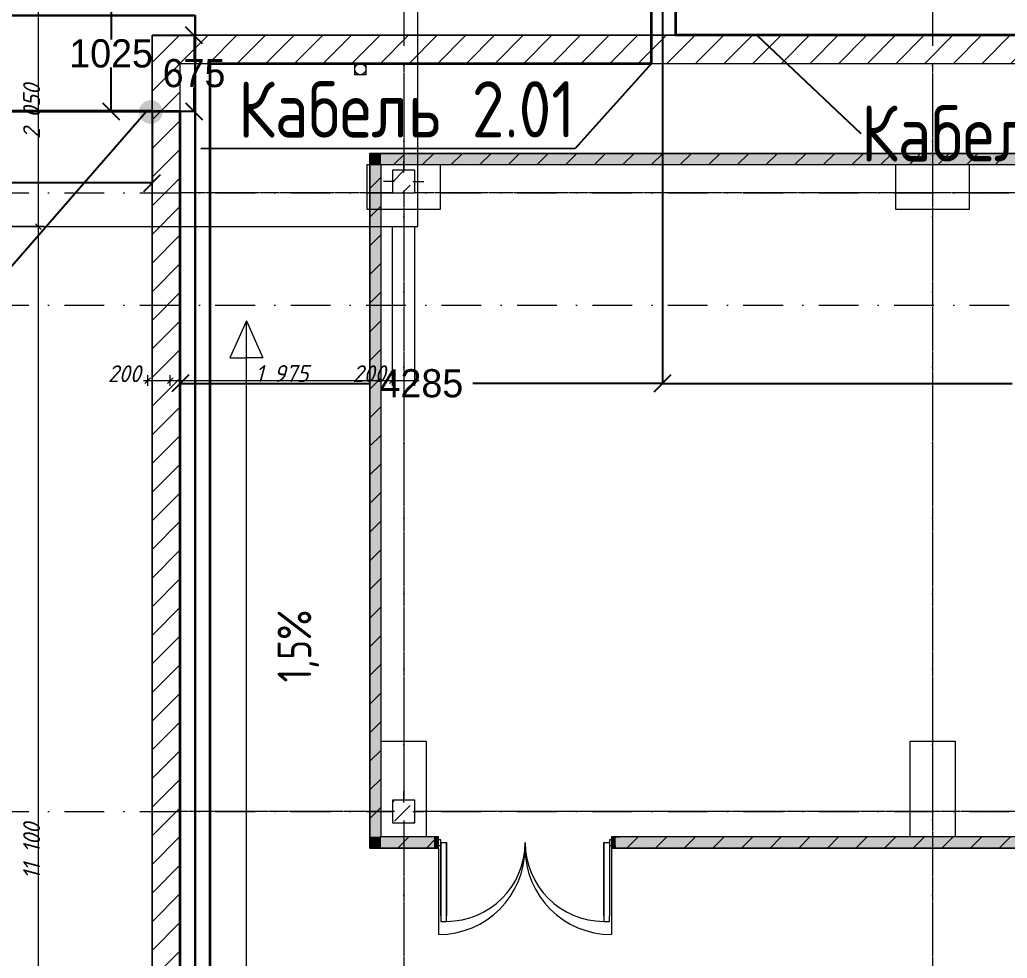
# Model space of a CAD drawing. Header units: millimetres. Extents: x 1499747 to 4230374, y -28481 to 441852.
# Drawn here: x 2437966 to 2446742, y 257569 to 265912 of the extents above; entities that cross this region are included whole.
import ezdxf
from ezdxf import colors
from ezdxf.entities.mleader import LeaderData, LeaderLine
from ezdxf.math import Vec2, Vec3
from ezdxf.xclip import XClip

# ---------------------------------------------------------------- set-up
doc = ezdxf.new("R2010")
doc.units = ezdxf.units.MM
doc.header["$MEASUREMENT"] = 0
doc.header["$XCLIPFRAME"] = 0
doc.set_wipeout_variables(frame=1)
for name, pattern in [('CENTER2', [28.575, 19.05, -3.175, 3.175, -3.175]), ('Dot & Dashed', [670.277762, 352.777767, -176.388884, 0, -141.111112]), ('Wipeout_Contour', [1000, 0, -1000]), ('Штрихпунктирная', [670.277762, 352.777767, -176.388884, 0, -141.111112])]:
    doc.linetypes.add(name, pattern=pattern)
for name, color, linetype in [('0_ANNOT_Dimensions', 7, 'Continuous'), ('13 этаж_25_Конструктив - Колонны', 7, 'Continuous'), ('Чертеж и Рисунок', 7, 'Continuous')]:
    doc.layers.add(name, color=color, linetype=linetype)
for name, color, linetype, lineweight in [('13 этаж_25_АР 06.03 custom_70_12 этаж_13_Интерьер - Мебель_Ном._пера__5_Ном._пера__5', 5, 'Continuous', 18), ('13 этаж_25_АР 06.03 custom_70_12 этаж_13_Интерьер - Мебель_Ном._пера__6_Ном._пера__6', 6, 'Continuous', 18), ('13 этаж_25_АР 06.03 custom_70_12 этаж_13_Интерьер - Мебель_Ном._пера__8_Ном._пера__8', 8, 'Continuous', 18), ('13 этаж_25_АР 06.03 custom_70_13-ось_Ном._пера__7_Ном._пера__7', 7, 'Continuous', 18), ('13 этаж_25_АР 06.03 custom_70__Оси_Ном._пера__8_Ном._пера__8', 8, 'Continuous', 18), ('13 этаж_25_АР 06.03 custom_70_Зина_Ном._пера__7_Ном._пера__7', 7, 'Continuous', 18), ('13 этаж_25_АР 06.03 custom_70_контур_Ном._пера__1_Ном._пера__1', 1, 'Continuous', 18), ('13 этаж_25_АР 06.03 custom_70_мет. конструкции_Ном._пера__5_Ном._пера__5', 5, 'Continuous', 18), ('13 этаж_25_АР 06.03 custom_70_парапет 2_Ном._пера__8_Ном._пера__8', 8, 'Continuous', 18), ('13 этаж_25_АР 06.03 custom_70_Подложк_Ном._пера__1_Ном._пера__1', 1, 'Continuous', 18), ('13 этаж_25_АР 06.03 custom_70_Подложк_Ном._пера__8_Ном._пера__8', 8, 'Continuous', 18), ('13 этаж_25_АР 06.03 custom_70_Стойки_Ном._пера__7_Ном._пера__7', 7, 'Continuous', 18), ('13 этаж_25_Двери Archicad_Ном._пера__19_Ном._пера__255', 255, 'Continuous', 18), ('13 этаж_25_Двери Archicad_Ном._пера__23_Ном._пера__30', 30, 'Continuous', 18), ('13 этаж_25_Двери Archicad_Ном._пера__3_Ном._пера__30', 30, 'Continuous', 18), ('13 этаж_25_Двери Archicad_Ном._пера__47_Ном._пера__7', 7, 'Continuous', 18), ('13 этаж_25_Конструктив - Колонны_Ном._пера__170_Ном._пера__52', 52, 'Continuous', 18), ('13 этаж_25_Конструктив - Колонны_Ном._пера__20_Ном._пера__1', 1, 'Continuous', 18), ('13 этаж_25_Конструктив - Колонны_Ном._пера__28_Ном._пера__12', 12, 'Continuous', 18), ('13 этаж_25_Конструктив - Колонны_Ном._пера__7', 7, 'Continuous', 18), ('13 этаж_25_Конструктив - Перекрытия_Ном._пера__1_Ном._пера__7', 7, 'Continuous', 18), ('13 этаж_25_Конструктив - Стены Ненесущие Газоблок_Ном._пера__169_Ном._пера__83', 83, 'Continuous', 18), ('13 этаж_25_Конструктив - Стены Ненесущие Газоблок_Ном._пера__47_Ном._пера__7', 7, 'Continuous', 18), ('13 этаж_25_Конструктив - Стены Ненесущие Газоблок_Ном._пера__74_Ном._пера__255', 255, 'Continuous', 18), ('13 этаж_25_Парапет_Ном._пера__20_Ном._пера__1', 1, 'Continuous', 18), ('13 этаж_25_Размер - ГКЛ перегородки_Ном._пера__1_Ном._пера__7', 7, 'Continuous', 18), ('13 этаж_25_Элемент Модели - Оси_Ном._пера__2_Ном._пера__8', 8, 'Continuous', 18), ('FTP Cable', 130, 'Continuous', 30), ('Кабель 2x4mm', 200, 'Continuous', 30), ('Кабель 2х6 mm', 150, 'Continuous', 30), ('ТП', 250, 'Continuous', 30)]:
    doc.layers.add(name, color=color, linetype=linetype, lineweight=lineweight)
doc.styles.add('ISOCPEUR_4', font='isocpeur.ttf', dxfattribs={"width": 0.85, "height": 250})
doc.styles.add('СГЕНЕРИР_СТИЛЬ_1', font='')
doc.styles.add('СГЕНЕРИР_СТИЛЬ_3', font='isocpeur.ttf', dxfattribs={"width": 0.8})
doc.styles.get('СГЕНЕРИР_СТИЛЬ_1').set_extended_font_data('GOST Common', italic=True)
doc.dimstyles.get("Standard").update_dxf_attribs({"dimtxt": 0.18, "dimasz": 0.18, "dimexe": 0.18, "dimexo": 0.0625, "dimgap": 0.09, "dimtad": 0, "dimtih": 1, "dimtoh": 1, "dimdec": 4, "dimzin": 0, "dimdsep": 46, "dimtxsty": 'Standard', "dimcen": 0.09, "dimadec": 0, "dimazin": 0, "dimtfac": 1, "dimtdec": 4, "dimtofl": 0, "dimtmove": 0, "dimatfit": 3, "dimfxl": 1, "dimtolj": 1, "dimtzin": 0, "dimarcsym": 0})
pattern_1 = [(45, (1162404.69, 34264.05), (-127.2792, 127.2792), [])]
pattern_2 = [(45, (1162404.7, 34264.05), (-183.8478, 183.8478), []), (45, (1162312.77, 34355.97), (-183.8478, 183.8478), [195, -65, 0, -65])]

# ---------------------------------------------------------------- blocks, each defined once
blk = doc.blocks.new('Чертеж_4_25', base_point=(1186000, 29700))
at = {"layer": '13 этаж_25_Двери Archicad_Ном._пера__19_Ном._пера__255', "linetype": 'Continuous', "true_color": 0xc7c8ca}
for points in [[(1172083, 40139.1), (1172115, 40139.1), (1172115, 40239.1), (1172083, 40239.1)], [(1173683, 40239.1), (1173651, 40239.1), (1173651, 40139.1), (1173683, 40139.1)]]:
    blk.add_hatch(color=9, dxfattribs=at).paths.add_polyline_path(points)
at = {"layer": '13 этаж_25_Конструктив - Стены Ненесущие Газоблок_Ном._пера__169_Ном._пера__83', "linetype": 'Continuous', "true_color": 0xc7c8ca}
h = blk.add_hatch(dxfattribs=at)
h.set_pattern_fill('БЛОКИ_БЕТОННЫЕ_ЭФФЕКТИВН_72', color=9, style=0, pattern_type=2)
h.set_pattern_definition(pattern_1)
h.paths.add_polyline_path([(1169569.7, 47364.1), (1169819.7, 47114.1), (1169819.7, 47364.1)])
h = blk.add_hatch(dxfattribs=at)
h.set_pattern_fill('БЛОКИ_БЕТОННЫЕ_ЭФФЕКТИВН_72', color=9, style=0, pattern_type=2)
h.set_pattern_definition(pattern_1)
h.paths.add_polyline_path([(1169569.7, 47114.1), (1169819.7, 47114.1), (1169569.7, 47364.1)])
h = blk.add_hatch(dxfattribs=at)
h.set_pattern_fill('БЛОКИ_БЕТОННЫЕ_ЭФФЕКТИВН_72', color=9, style=0, pattern_type=2)
h.set_pattern_definition(pattern_1)
h.paths.add_polyline_path([(1181154.7, 47364.1), (1169819.7, 47364.1), (1169819.7, 47114.1), (1181154.7, 47114.1)])
h = blk.add_hatch(dxfattribs=at)
h.set_pattern_fill('БЛОКИ_БЕТОННЫЕ_ЭФФЕКТИВН_72', color=9, style=0, pattern_type=2)
h.set_pattern_definition(pattern_1)
h.paths.add_polyline_path([(1169569.7, 47114.1), (1169569.7, 32314.1), (1169819.7, 32314.1), (1169819.7, 47114.1)])
h = blk.add_hatch(dxfattribs=at)
h.set_pattern_fill('БЛОКИ_БЕТОННЫЕ_ЭФФЕКТИВН_72', color=9, style=0, pattern_type=2)
h.set_pattern_definition(pattern_1)
h.paths.add_polyline_path([(1171504.7, 46214.1), (1171604.7, 46214.1), (1171504.7, 46314.1)])
h = blk.add_hatch(dxfattribs=at)
h.set_pattern_fill('БЛОКИ_БЕТОННЫЕ_ЭФФЕКТИВН_72', color=9, style=0, pattern_type=2)
h.set_pattern_definition(pattern_1)
h.paths.add_polyline_path([(1171504.7, 46314.1), (1171604.7, 46214.1), (1171604.7, 46314.1)])
h = blk.add_hatch(dxfattribs=at)
h.set_pattern_fill('БЛОКИ_БЕТОННЫЕ_ЭФФЕКТИВН_72', color=9, style=0, pattern_type=2)
h.set_pattern_definition(pattern_1)
h.paths.add_polyline_path([(1180809.7, 46314.1), (1171604.7, 46314.1), (1171604.7, 46214.1), (1180809.7, 46214.1)])
h = blk.add_hatch(dxfattribs=at)
h.set_pattern_fill('БЛОКИ_БЕТОННЫЕ_ЭФФЕКТИВН_72', color=9, style=0, pattern_type=2)
h.set_pattern_definition(pattern_1)
h.paths.add_polyline_path([(1171504.7, 46214.1), (1171504.7, 40239.1), (1171604.7, 40239.1), (1171604.7, 46214.1)])
at = {"layer": '13 этаж_25_Конструктив - Стены Ненесущие Газоблок_Ном._пера__169_Ном._пера__83', "linetype": 'Continuous'}
h = blk.add_hatch(dxfattribs=at)
h.set_pattern_fill('БЛОКИ_БЕТОННЫЕ_ЭФФЕКТИВН_72', color=256, style=0, pattern_type=2)
h.set_pattern_definition(pattern_1)
h.paths.add_polyline_path([(1171604.7, 40239.1), (1171504.7, 40239.1), (1171504.7, 40139.1)])
at = {"layer": '13 этаж_25_Конструктив - Стены Ненесущие Газоблок_Ном._пера__169_Ном._пера__83', "linetype": 'Continuous', "true_color": 0xc7c8ca}
h = blk.add_hatch(dxfattribs=at)
h.set_pattern_fill('БЛОКИ_БЕТОННЫЕ_ЭФФЕКТИВН_72', color=9, style=0, pattern_type=2)
h.set_pattern_definition(pattern_1)
h.paths.add_polyline_path([(1171604.7, 40239.1), (1171504.7, 40139.1), (1171604.7, 40139.1)])
h = blk.add_hatch(dxfattribs=at)
h.set_pattern_fill('БЛОКИ_БЕТОННЫЕ_ЭФФЕКТИВН_72', color=9, style=0, pattern_type=2)
h.set_pattern_definition(pattern_1)
h.paths.add_polyline_path([(1171604.7, 40139.1), (1172083, 40139.1), (1172083, 40239.1), (1171604.7, 40239.1)])
h = blk.add_hatch(dxfattribs=at)
h.set_pattern_fill('БЛОКИ_БЕТОННЫЕ_ЭФФЕКТИВН_72', color=9, style=0, pattern_type=2)
h.set_pattern_definition(pattern_1)
h.paths.add_polyline_path([(1173683, 40139.1), (1180809.7, 40139.1), (1180809.7, 40239.1), (1173683, 40239.1)])
at = {"layer": '13 этаж_25_Конструктив - Стены Ненесущие Газоблок_Ном._пера__74_Ном._пера__255', "linetype": 'Continuous', "true_color": 0xc7c8ca}
for points in [[(1171504.7, 46214.1), (1171604.7, 46214.1), (1171504.7, 46314.1)], [(1171504.7, 46314.1), (1171604.7, 46214.1), (1171604.7, 46314.1)], [(1180809.7, 46314.1), (1171604.7, 46314.1), (1171604.7, 46214.1), (1180809.7, 46214.1)], [(1171504.7, 46214.1), (1171504.7, 40239.1), (1171604.7, 40239.1), (1171604.7, 46214.1)], [(1171604.7, 40239.1), (1171504.7, 40239.1), (1171504.7, 40139.1)], [(1171604.7, 40239.1), (1171504.7, 40139.1), (1171604.7, 40139.1)], [(1171604.7, 40139.1), (1172083, 40139.1), (1172083, 40239.1), (1171604.7, 40239.1)], [(1173683, 40139.1), (1180809.7, 40139.1), (1180809.7, 40239.1), (1173683, 40239.1)]]:
    blk.add_hatch(color=9, dxfattribs=at).paths.add_polyline_path(points)
at = {"layer": '13 этаж_25_АР 06.03 custom_70_12 этаж_13_Интерьер - Мебель_Ном._пера__5_Ном._пера__5', "color": 9, "linetype": 'Continuous', "true_color": 0xc7c8ca, "flags": 128}
for points in [[(1171604.7, 41089.1), (1172004.7, 41089.1), (1172004.7, 40239.1), (1171604.7, 40239.1)], [(1176304.7, 41089.1), (1176704.7, 41089.1), (1176704.7, 40239.1), (1176304.7, 40239.1)]]:
    blk.add_lwpolyline(points, close=True, dxfattribs=at)
at = {"layer": '13 этаж_25_АР 06.03 custom_70_12 этаж_13_Интерьер - Мебель_Ном._пера__6_Ном._пера__6', "color": 9, "linetype": 'Continuous', "true_color": 0xc7c8ca, "flags": 128}
for points in [[(1171479.7, 46214.1), (1172129.7, 46214.1), (1172129.7, 45814.1), (1171479.7, 45814.1)], [(1176179.7, 46214.1), (1176829.7, 46214.1), (1176829.7, 45814.1), (1176179.7, 45814.1)]]:
    blk.add_lwpolyline(points, close=True, dxfattribs=at)
at = {"layer": '13 этаж_25_АР 06.03 custom_70_12 этаж_13_Интерьер - Мебель_Ном._пера__8_Ном._пера__8', "color": 9, "linetype": 'Continuous', "true_color": 0xc7c8ca, "flags": 128}
for points in [[(1171479.7, 46214.1), (1172129.7, 46214.1), (1172129.7, 45814.1), (1171479.7, 45814.1)], [(1176179.7, 46214.1), (1176829.7, 46214.1), (1176829.7, 45814.1), (1176179.7, 45814.1)], [(1171604.7, 41089.1), (1172004.7, 41089.1), (1172004.7, 40239.1), (1171604.7, 40239.1)], [(1176304.7, 41089.1), (1176704.7, 41089.1), (1176704.7, 40239.1), (1176304.7, 40239.1)]]:
    blk.add_lwpolyline(points, close=True, dxfattribs=at)
at = {"layer": '13 этаж_25_АР 06.03 custom_70__Оси_Ном._пера__8_Ном._пера__8', "color": 9, "linetype": 'CENTER2', "true_color": 0xc7c8ca}
for p, q in [((1171804.7, 47114.1), (1171804.7, 32314.1)), ((1176504.7, 47114.1), (1176504.7, 32314.1)), ((1181154.7, 45964.1), (1169819.7, 45964.1)), ((1200719.9, 40464.1), (1169819.7, 40464.1))]:
    blk.add_line(p, q, dxfattribs=at)
at = {"layer": '13 этаж_25_АР 06.03 custom_70_Зина_Ном._пера__7_Ном._пера__7', "color": 9, "linetype": 'Continuous', "true_color": 0xc7c8ca}
for p, q in [((1170406.9, 44826.4), (1170260.5, 44497.5)), ((1170406.9, 44826.4), (1170553.4, 44497.5)), ((1170260.5, 44497.5), (1170406.9, 44497.5)), ((1170553.4, 44497.5), (1170406.9, 44497.5))]:
    blk.add_line(p, q, dxfattribs=at)
at = {"layer": '13 этаж_25_АР 06.03 custom_70_контур_Ном._пера__1_Ном._пера__1', "color": 9, "linetype": 'Continuous', "true_color": 0xc7c8ca, "flags": 128}
for points in [[(1172084.7, 40139.1), (1171504.7, 40139.1), (1171504.7, 46314.1), (1180909.7, 46314.1), (1180909.7, 40139.1)], [(1172084.7, 40239.1), (1171604.7, 40239.1), (1171604.7, 46214.1), (1180809.7, 46214.1), (1180809.7, 40239.1)], [(1171504.7, 40139.1), (1172084.7, 40139.1), (1172084.7, 40239.1)], [(1172084.7, 40139.1), (1172084.7, 40162.6), (1172134.7, 40162.6), (1172134.7, 40212.6), (1172084.7, 40212.6), (1172084.7, 40162.6), (1172134.7, 40162.6), (1172134.7, 40187.6), (1172184.7, 40187.6), (1172184.7, 39537.6)], [(1173584.7, 39537.6), (1173584.7, 40187.6), (1173634.7, 40187.6), (1173634.7, 40162.6), (1173684.7, 40162.6), (1173684.7, 40212.6), (1173634.7, 40212.6), (1173634.7, 40162.6), (1173684.7, 40162.6), (1173684.7, 40139.1), (1173684.7, 40237.6)], [(1180509.7, 40239.1), (1173684.7, 40239.1)], [(1173684.7, 40139.1), (1173684.7, 40239.1)], [(1172134.7, 40187.6), (1172134.7, 39487.6), (1172184.7, 39487.6), (1172184.7, 40187.6)], [(1172134.7, 39539.6), (1172134.7, 40162.6)], [(1173584.7, 40187.6), (1173634.7, 40187.6), (1173634.7, 39537.6)], [(1173584.7, 39537.6), (1173584.7, 40187.6), (1173634.7, 40187.6)], [(1173584.7, 40187.6), (1173584.7, 39487.6), (1173634.7, 39487.6), (1173634.7, 39537.6)], [(1173634.7, 40187.6), (1173634.7, 39537.6)], [(1180509.7, 40139.1), (1173684.7, 40139.1)]]:
    blk.add_lwpolyline(points, dxfattribs=at)
at = {"layer": '13 этаж_25_АР 06.03 custom_70_контур_Ном._пера__1_Ном._пера__1', "color": 9, "linetype": 'Continuous', "true_color": 0xc7c8ca}
for centre, start, end in [((1172184.7, 40187.6), 270, 0), ((1173584.7, 40187.6), 180, 270)]:
    blk.add_arc(centre, 700, start, end, dxfattribs=at)
at = {"layer": '13 этаж_25_АР 06.03 custom_70_мет. конструкции_Ном._пера__5_Ном._пера__5', "color": 9, "linetype": 'Continuous', "true_color": 0xc7c8ca}
for p, q in [((1172129.7, 46214.1), (1176179.7, 46214.1)), ((1171604.7, 40239.1), (1171604.7, 45814.1))]:
    blk.add_line(p, q, dxfattribs=at)
at = {"layer": '13 этаж_25_АР 06.03 custom_70_парапет 2_Ном._пера__8_Ном._пера__8', "color": 9, "linetype": 'Continuous', "true_color": 0xc7c8ca, "flags": 128}
blk.add_lwpolyline([(1199704.5, 30164.1), (1181204.7, 30164.1), (1181204.7, 32314.1), (1169819.7, 32314.1), (1169819.7, 47114.1), (1181154.7, 47114.1), (1181154.7, 46214.1)], dxfattribs=at)
at = {"layer": '13 этаж_25_АР 06.03 custom_70_Подложк_Ном._пера__1_Ном._пера__1', "color": 9, "linetype": 'Continuous', "true_color": 0xc7c8ca}
blk.add_circle((1171419.7, 47064.1), 50, dxfattribs=at)
at = {"layer": '13 этаж_25_АР 06.03 custom_70_Подложк_Ном._пера__8_Ном._пера__8', "color": 9, "linetype": 'Continuous', "true_color": 0xc7c8ca, "flags": 128}
for points in [[(1171369.7, 47114.1), (1171469.7, 47114.1)], [(1171469.7, 47114.1), (1171469.7, 47014.1), (1171369.7, 47014.1), (1171369.7, 47114.1)]]:
    blk.add_lwpolyline(points, dxfattribs=at)
at = {"layer": '13 этаж_25_АР 06.03 custom_70_Стойки_Ном._пера__7_Ном._пера__7', "color": 9, "linetype": 'Continuous', "true_color": 0xc7c8ca, "flags": 128}
blk.add_lwpolyline([(1170406.9, 35140.7), (1170406.9, 44826.4)], dxfattribs=at)
at = {"layer": '13 этаж_25_Двери Archicad_Ном._пера__23_Ном._пера__30', "color": 9, "linetype": 'Continuous', "true_color": 0xc7c8ca}
for p, q in [((1172115, 40239.1), (1172083, 40239.1)), ((1172083, 40239.1), (1172083, 40139.1)), ((1172115, 40139.1), (1172115, 40239.1)), ((1173683, 40239.1), (1173651, 40239.1)), ((1173651, 40239.1), (1173651, 40139.1)), ((1173683, 40139.1), (1173683, 40239.1)), ((1172083, 40139.1), (1172115, 40139.1)), ((1173651, 40139.1), (1173683, 40139.1))]:
    blk.add_line(p, q, dxfattribs=at)
at = {"layer": '13 этаж_25_Двери Archicad_Ном._пера__3_Ном._пера__30', "color": 9, "linetype": 'Continuous', "true_color": 0xc7c8ca}
for p, q in [((1172115, 40139.1), (1172115, 39371.1)), ((1173651, 40139.1), (1173651, 39371.1))]:
    blk.add_line(p, q, dxfattribs=at)
for centre, start, end in [((1172115, 40139.1), 270, 0), ((1173651, 40139.1), 180, 270)]:
    blk.add_arc(centre, 768, start, end, dxfattribs=at)
at = {"layer": '13 этаж_25_Двери Archicad_Ном._пера__47_Ном._пера__7', "color": 9, "linetype": 'Continuous', "true_color": 0xc7c8ca}
for p, q in [((1172083, 40239.1), (1172040, 40239.1)), ((1172083, 40239.1), (1172040, 40239.1)), ((1172083, 40139.1), (1172083, 40239.1)), ((1172083, 40139.1), (1172083, 40239.1)), ((1173683, 40139.1), (1173683, 40239.1)), ((1173683, 40139.1), (1173683, 40239.1)), ((1173683, 40239.1), (1173726, 40239.1)), ((1173683, 40239.1), (1173726, 40239.1)), ((1172083, 40139.1), (1172040, 40139.1)), ((1172083, 40139.1), (1172040, 40139.1)), ((1173683, 40139.1), (1173726, 40139.1)), ((1173683, 40139.1), (1173726, 40139.1))]:
    blk.add_line(p, q, dxfattribs=at)
at = {"layer": '13 этаж_25_Конструктив - Перекрытия_Ном._пера__1_Ном._пера__7', "linetype": 'Continuous', "flags": 128}
blk.add_lwpolyline([(1169569.7, 32064.1), (1169569.7, 47364.1), (1181404.7, 47364.1), (1181404.7, 46214.1), (1199704.5, 46214.1), (1199704.5, 29914), (1190354.6, 29914), (1180954.5, 29914), (1180954.5, 32064.1)], close=True, dxfattribs=at)
at = {"layer": '13 этаж_25_Конструктив - Стены Ненесущие Газоблок_Ном._пера__47_Ном._пера__7', "color": 9, "linetype": 'Continuous', "true_color": 0xc7c8ca}
for p, q in [((1172083, 40239.1), (1172040, 40239.1)), ((1172083, 40139.1), (1172083, 40239.1)), ((1173683, 40239.1), (1173726, 40239.1)), ((1173683, 40139.1), (1173683, 40239.1)), ((1172083, 40139.1), (1172040, 40139.1)), ((1173683, 40139.1), (1173726, 40139.1))]:
    blk.add_line(p, q, dxfattribs=at)
at = {"layer": '13 этаж_25_Конструктив - Стены Ненесущие Газоблок_Ном._пера__47_Ном._пера__7', "color": 9, "linetype": 'Continuous', "true_color": 0xc7c8ca, "flags": 128}
for points in [[(1169569.7, 47364.1), (1169819.7, 47364.1)], [(1169569.7, 47364.1), (1169569.7, 32314.1)], [(1181404.7, 47364.1), (1169819.7, 47364.1)], [(1169819.7, 32314.1), (1169819.7, 47114.1)], [(1169819.7, 47114.1), (1181154.7, 47114.1)], [(1171504.7, 46314.1), (1171504.7, 46214.1)], [(1180809.7, 46314.1), (1171504.7, 46314.1)], [(1171504.7, 46214.1), (1171504.7, 40239.1)], [(1171604.7, 46214.1), (1180809.7, 46214.1)], [(1171604.7, 40239.1), (1171604.7, 46214.1)], [(1171504.7, 40139.1), (1171504.7, 40239.1)], [(1172083, 40239.1), (1171604.7, 40239.1)], [(1180809.7, 40239.1), (1173683, 40239.1)], [(1171504.7, 40139.1), (1172083, 40139.1)], [(1173683, 40139.1), (1180909.7, 40139.1)]]:
    blk.add_lwpolyline(points, dxfattribs=at)
at = {"layer": '13 этаж_25_Парапет_Ном._пера__20_Ном._пера__1', "color": 9, "linetype": 'Continuous', "true_color": 0xc7c8ca}
for p, q in [((1171929.7, 45664.1), (1171929.7, 47714.1)), ((1171929.7, 46214.1), (1171929.7, 47714.1)), ((1171929.7, 46214.1), (1180951.9, 46214.1)), ((1162654.7, 45664.1), (1171929.7, 45664.1))]:
    blk.add_line(p, q, dxfattribs=at)
at = {"layer": '13 этаж_25_Парапет_Ном._пера__20_Ном._пера__1', "color": 9, "linetype": 'Dot & Dashed', "true_color": 0xc7c8ca}
for p, q in [((1171929.7, 46214.1), (1180951.9, 46214.1)), ((1162654.7, 45664.1), (1171929.7, 45664.1))]:
    blk.add_line(p, q, dxfattribs=at)
at = {"layer": '13 этаж_25_Размер - ГКЛ перегородки_Ном._пера__1_Ном._пера__7', "color": 9, "linetype": 'Continuous', "true_color": 0xc7c8ca}
for p, q in [((1168558.9, 45664.1), (1168558.9, 47714.1)), ((1168605.8, 45664.1), (1162954.7, 45664.1)), ((1168605.8, 45664.1), (1162954.7, 45664.1)), ((1168533.9, 45689.1), (1168583.9, 45639.1)), ((1168533.9, 45689.1), (1168583.9, 45639.1)), ((1168558.9, 34564.1), (1168558.9, 45664.1)), ((1171704.7, 44247.8), (1171704.7, 45664.1)), ((1171704.7, 44247.8), (1171704.7, 45664.1)), ((1171904.7, 44247.8), (1171904.7, 45664.1)), ((1169529.8, 44247.8), (1169529.8, 44341.6)), ((1169729.8, 44247.8), (1169729.8, 44341.6)), ((1169729.8, 44247.8), (1169729.8, 44341.6)), ((1169492.3, 44294.7), (1169529.8, 44294.7)), ((1169554.8, 44319.7), (1169504.8, 44269.7)), ((1169529.8, 44294.7), (1169729.8, 44294.7)), ((1169754.8, 44319.7), (1169704.8, 44269.7)), ((1169754.8, 44319.7), (1169704.8, 44269.7)), ((1169729.8, 44294.7), (1171704.7, 44294.7)), ((1171729.7, 44319.7), (1171679.7, 44269.7)), ((1171729.7, 44319.7), (1171679.7, 44269.7)), ((1171704.7, 44294.7), (1171904.7, 44294.7)), ((1171879.7, 44269.7), (1171929.7, 44319.7)), ((1171904.7, 44294.7), (1171942.2, 44294.7))]:
    blk.add_line(p, q, dxfattribs=at)
at = {"layer": '13 этаж_25_Элемент Модели - Оси_Ном._пера__2_Ном._пера__8', "linetype": 'Штрихпунктирная'}
for p, q in [((1171804.7, 48964.1), (1171804.7, 14064.1)), ((1176504.7, 48964.1), (1176504.7, 14064.1)), ((1159404.7, 45964.1), (1216204.7, 45964.1)), ((1159404.7, 44964.1), (1216204.7, 44964.1)), ((1159404.7, 40464.1), (1216204.7, 40464.1))]:
    blk.add_line(p, q, dxfattribs=at)
at = {"layer": '13 этаж_25_АР 06.03 custom_70_13-ось_Ном._пера__7_Ном._пера__7', "color": 9, "linetype": 'Continuous', "true_color": 0xc7c8ca, "insert": (1171053.6, 41612), "char_height": 300, "attachment_point": 7, "rotation": 90, "style": 'СГЕНЕРИР_СТИЛЬ_3'}
blk.add_mtext('\\A1;{\\pql;\\fISOCPEUR|b0|i0|c204|p0;\\W0.800000;1,5%}', dxfattribs=at)
at = {"layer": '13 этаж_25_Размер - ГКЛ перегородки_Ном._пера__1_Ном._пера__7', "color": 9, "linetype": 'Continuous', "true_color": 0xc7c8ca, "char_height": 150, "attachment_point": 7, "rotation": 90, "style": 'СГЕНЕРИР_СТИЛЬ_1'}
for s, insert in [('\\A1;{\\pql;\\fGOST Common|b0|i1|c204|p0;\\W1.000000;2\xa0050}', (1168572.9, 46443.3)), ('\\A1;{\\pql;\\fGOST Common|b0|i1|c204|p0;\\W1.000000;11\xa0100}', (1168572.9, 39860.6))]:
    blk.add_mtext(s, dxfattribs=dict(at, insert=insert))
at = {"layer": '13 этаж_25_Размер - ГКЛ перегородки_Ном._пера__1_Ном._пера__7', "color": 9, "linetype": 'Continuous', "true_color": 0xc7c8ca, "char_height": 150, "attachment_point": 7, "style": 'СГЕНЕРИР_СТИЛЬ_1'}
for s, insert in [('\\A1;{\\pql;\\fGOST Common|b0|i1|c204|p0;\\W1.000000;200}', (1169175.3, 44280.7)), ('\\A1;{\\pql;\\fGOST Common|b0|i1|c204|p0;\\W1.000000;1\xa0975}', (1170487.2, 44282.6)), ('\\A1;{\\pql;\\fGOST Common|b0|i1|c204|p0;\\W1.000000;200}', (1171350.2, 44280.7))]:
    blk.add_mtext(s, dxfattribs=dict(at, insert=insert))
at = {"color": 9, "linetype": 'Wipeout_Contour', "ltscale": 4690838.967291426, "true_color": 0xc7c8ca}
blk.add_wipeout([(1171704.7, 45964.1), (1171904.7, 45964.1), (1171904.7, 46164.1), (1171704.7, 46164.1)], dxfattribs=at).dxf.layer = '13 этаж_25_Конструктив - Колонны'
at = {"color": 9, "linetype": 'Wipeout_Contour', "ltscale": 4690012.505226145, "true_color": 0xc7c8ca}
blk.add_wipeout([(1171704.7, 40364.1), (1171904.7, 40364.1), (1171904.7, 40564.1), (1171704.7, 40564.1)], dxfattribs=at).dxf.layer = '13 этаж_25_Конструктив - Колонны'
at = {"layer": '13 этаж_25_Конструктив - Колонны_Ном._пера__170_Ном._пера__52', "linetype": 'Continuous', "true_color": 0xc7c8ca}
h = blk.add_hatch(dxfattribs=at)
h.set_pattern_fill('ЖЕЛЕЗОБЕТОН_0019', color=9, style=0, pattern_type=2)
h.set_pattern_definition(pattern_2)
h.paths.add_polyline_path([(1171704.7, 45964.1), (1171904.7, 45964.1), (1171904.7, 46164.1), (1171704.7, 46164.1)])
h = blk.add_hatch(dxfattribs=at)
h.set_pattern_fill('ЖЕЛЕЗОБЕТОН_0019', color=9, style=0, pattern_type=2)
h.set_pattern_definition(pattern_2)
h.paths.add_polyline_path([(1171704.7, 40364.1), (1171904.7, 40364.1), (1171904.7, 40564.1), (1171704.7, 40564.1)])
at = {"layer": '13 этаж_25_Конструктив - Колонны_Ном._пера__20_Ном._пера__1', "color": 9, "linetype": 'Continuous', "true_color": 0xc7c8ca}
for p, q in [((1171804.7, 46144.1), (1171804.7, 46244.1)), ((1171724.7, 46064.1), (1171624.7, 46064.1)), ((1171804.7, 46064.1), (1171804.7, 46064.1)), ((1171884.7, 46064.1), (1171984.7, 46064.1)), ((1171804.7, 45984.1), (1171804.7, 45884.1)), ((1171804.7, 40544.1), (1171804.7, 40644.1)), ((1171724.7, 40464.1), (1171624.7, 40464.1)), ((1171804.7, 40464.1), (1171804.7, 40464.1)), ((1171884.7, 40464.1), (1171984.7, 40464.1)), ((1171804.7, 40384.1), (1171804.7, 40284.1))]:
    blk.add_line(p, q, dxfattribs=at)
at = {"layer": '13 этаж_25_Конструктив - Колонны_Ном._пера__28_Ном._пера__12', "color": 9, "linetype": 'Continuous', "true_color": 0xc7c8ca, "flags": 128}
for points in [[(1171704.7, 45964.1), (1171904.7, 45964.1), (1171904.7, 46164.1), (1171704.7, 46164.1)], [(1171704.7, 40364.1), (1171904.7, 40364.1), (1171904.7, 40564.1), (1171704.7, 40564.1)]]:
    blk.add_lwpolyline(points, close=True, dxfattribs=at)
at = {"layer": '13 этаж_25_Конструктив - Колонны_Ном._пера__7', "color": 9, "linetype": 'Wipeout_Contour', "true_color": 0xc7c8ca}
for p, q in [((1171904.7, 46164.1), (1171704.7, 46164.1)), ((1171704.7, 46164.1), (1171704.7, 45964.1)), ((1171904.7, 45964.1), (1171904.7, 46164.1)), ((1171704.7, 45964.1), (1171904.7, 45964.1)), ((1171904.7, 40564.1), (1171704.7, 40564.1)), ((1171704.7, 40564.1), (1171704.7, 40364.1)), ((1171904.7, 40364.1), (1171904.7, 40564.1)), ((1171704.7, 40364.1), (1171904.7, 40364.1))]:
    blk.add_line(p, q, dxfattribs=at)
blk = doc.blocks.new('_Oblique')
at = {"color": 0, "linetype": 'ByBlock', "lineweight": -2}
blk.add_line((-0.5, -0.5), (0.5, 0.5), dxfattribs=at)
blk = doc.blocks.new('*D272')
at = {"layer": '0_ANNOT_Dimensions', "color": 0, "lineweight": -2, "transparency": 16777216}
for p, q in [((2443677.5, 266123.3), (2443677.5, 262678.6)), ((2439392.5, 263000.9), (2439392.5, 262678.6)), ((2439392.5, 262678.7), (2441076.6, 262678.7)), ((2443677.5, 262678.7), (2441993.4, 262678.7))]:
    blk.add_line(p, q, dxfattribs=at)
at = {"layer": 'Defpoints', "color": 0, "lineweight": 30, "transparency": 16777216}
for p in [(2443677.5, 266123.4), (2439392.5, 263000.9), (2443677.5, 262678.7)]:
    blk.add_point(p, dxfattribs=at)
at = {"layer": '0_ANNOT_Dimensions', "color": 0, "lineweight": -2, "transparency": 16777216, "xscale": 150, "yscale": 150, "zscale": 150, "rotation": 180}
blk.add_blockref('_Oblique', (2439392.5, 262678.7), dxfattribs=at)
at = {"layer": '0_ANNOT_Dimensions', "color": 0, "lineweight": -2, "transparency": 16777216, "xscale": 150, "yscale": 150, "zscale": 150}
blk.add_blockref('_Oblique', (2443677.5, 262678.7), dxfattribs=at)
at = {"layer": '0_ANNOT_Dimensions', "color": 0, "lineweight": 25, "transparency": 16777216, "insert": (2441535, 262678.7), "char_height": 250, "attachment_point": 5}
blk.add_mtext('\\A1;4285', dxfattribs=at)
blk = doc.blocks.new('*D289')
at = {"layer": '0_ANNOT_Dimensions', "color": 0, "lineweight": -2, "transparency": 16777216}
for p, q in [((2443677.5, 266123.3), (2443677.5, 262678.7)), ((2450727.5, 264623.3), (2450727.5, 262678.7)), ((2443677.5, 262678.9), (2446785.7, 262678.9)), ((2450727.5, 262678.9), (2447619.2, 262678.9))]:
    blk.add_line(p, q, dxfattribs=at)
at = {"layer": 'Defpoints', "color": 0, "lineweight": 30, "transparency": 16777216}
for p in [(2443677.5, 266123.4), (2450727.5, 264623.4), (2443677.5, 262678.9)]:
    blk.add_point(p, dxfattribs=at)
at = {"layer": '0_ANNOT_Dimensions', "color": 0, "lineweight": -2, "transparency": 16777216, "xscale": 150, "yscale": 150, "zscale": 150, "rotation": 180}
blk.add_blockref('_Oblique', (2443677.5, 262678.9), dxfattribs=at)
at = {"layer": '0_ANNOT_Dimensions', "color": 0, "lineweight": -2, "transparency": 16777216, "xscale": 150, "yscale": 150, "zscale": 150}
blk.add_blockref('_Oblique', (2450727.5, 262678.9), dxfattribs=at)
at = {"layer": '0_ANNOT_Dimensions', "color": 0, "lineweight": 25, "transparency": 16777216, "insert": (2447202.5, 262678.9), "char_height": 250, "attachment_point": 5}
blk.add_mtext('\\A1;7050', dxfattribs=at)
blk = doc.blocks.new('*D273')
at = {"layer": '0_ANNOT_Dimensions', "color": 0, "lineweight": -2, "transparency": 16777216}
for p, q in [((2433142.5, 265098.3), (2433142.5, 264460.6)), ((2439142.5, 265098.3), (2439142.5, 264460.6)), ((2433142.5, 264460.8), (2435746.6, 264460.8)), ((2439142.5, 264460.8), (2436538.4, 264460.8))]:
    blk.add_line(p, q, dxfattribs=at)
at = {"layer": 'Defpoints', "color": 0, "lineweight": 30, "transparency": 16777216}
for p in [(2433142.5, 265098.4), (2439142.5, 265098.4), (2439142.5, 264460.8)]:
    blk.add_point(p, dxfattribs=at)
at = {"layer": '0_ANNOT_Dimensions', "color": 0, "lineweight": -2, "transparency": 16777216, "xscale": 150, "yscale": 150, "zscale": 150, "rotation": 180}
blk.add_blockref('_Oblique', (2433142.5, 264460.8), dxfattribs=at)
at = {"layer": '0_ANNOT_Dimensions', "color": 0, "lineweight": -2, "transparency": 16777216, "xscale": 150, "yscale": 150, "zscale": 150}
blk.add_blockref('_Oblique', (2439142.5, 264460.8), dxfattribs=at)
at = {"layer": '0_ANNOT_Dimensions', "color": 0, "lineweight": 25, "transparency": 16777216, "insert": (2436142.5, 264460.8), "char_height": 250, "attachment_point": 5}
blk.add_mtext('\\A1;6000', dxfattribs=at)
blk = doc.blocks.new('*D276')
at = {"layer": '0_ANNOT_Dimensions', "color": 0, "lineweight": -2, "transparency": 16777216}
for p, q in [((2439142.6, 265773.4), (2439514.5, 265773.4)), ((2439514.4, 265773.4), (2439514.4, 265561)), ((2439514.4, 265098.4), (2439514.4, 265310.8)), ((2439142.6, 265098.4), (2439514.5, 265098.4))]:
    blk.add_line(p, q, dxfattribs=at)
at = {"layer": 'Defpoints', "color": 0, "lineweight": 30, "transparency": 16777216}
for p in [(2439142.5, 265773.4), (2439514.4, 265773.4), (2439142.5, 265098.4)]:
    blk.add_point(p, dxfattribs=at)
at = {"layer": '0_ANNOT_Dimensions', "color": 0, "lineweight": -2, "transparency": 16777216, "xscale": 150, "yscale": 150, "zscale": 150}
for p, rotation in [((2439514.4, 265773.4), 90), ((2439514.4, 265098.4), 270)]:
    blk.add_blockref('_Oblique', p, dxfattribs=dict(at, rotation=rotation))
at = {"layer": '0_ANNOT_Dimensions', "color": 0, "lineweight": 25, "transparency": 16777216, "insert": (2439514.4, 265435.9), "char_height": 250, "attachment_point": 5}
blk.add_mtext('\\A1;675', dxfattribs=at)
blk = doc.blocks.new('*D277')
at = {"layer": '0_ANNOT_Dimensions', "color": 0, "lineweight": -2, "transparency": 16777216}
for p, q in [((2439142.4, 266123.4), (2438777.2, 266123.4)), ((2438777.4, 266123.4), (2438777.4, 265736)), ((2438777.4, 265098.4), (2438777.4, 265485.8)), ((2439142.4, 265098.4), (2438777.2, 265098.4))]:
    blk.add_line(p, q, dxfattribs=at)
at = {"layer": 'Defpoints', "color": 0, "lineweight": 30, "transparency": 16777216}
for p in [(2438777.4, 266123.4), (2439142.5, 266123.4), (2439142.5, 265098.4)]:
    blk.add_point(p, dxfattribs=at)
at = {"layer": '0_ANNOT_Dimensions', "color": 0, "lineweight": -2, "transparency": 16777216, "xscale": 150, "yscale": 150, "zscale": 150}
for p, rotation in [((2438777.4, 266123.4), 90), ((2438777.4, 265098.4), 270)]:
    blk.add_blockref('_Oblique', p, dxfattribs=dict(at, rotation=rotation))
at = {"layer": '0_ANNOT_Dimensions', "color": 0, "lineweight": 25, "transparency": 16777216, "insert": (2438777.4, 265610.9), "char_height": 250, "attachment_point": 5}
blk.add_mtext('\\A1;1025', dxfattribs=at)

msp = doc.modelspace()

# ---------------------------------------------------------------- block references
at = {"layer": 'Чертеж и Рисунок', "linetype": 'Continuous'}
ref = msp.add_blockref('Чертеж_4_25', (2455572.80168, 248109.33943), dxfattribs=at)
XClip(ref).set_block_clipping_path([(1144000, 0), (1228000, 59400.0000000006)])

# ---------------------------------------------------------------- next in the draw order: hatches: boundary and pattern name
at = {"layer": 'Кабель 2x4mm', "lineweight": 30, "true_color": 0xcd2027}
h = msp.add_hatch(color=242, dxfattribs=at)
h.dxf.hatch_style = 1
h.paths.add_polyline_path([(2439235.23669, 265091.46021, 1), (2439024.13182, 265091.46021, 1)])

# ---------------------------------------------------------------- next in the draw order: linework, layer by layer
at = {"layer": 'FTP Cable', "lineweight": 30}
msp.add_lwpolyline([(2465427.34839, 262082.00862), (2466476.26952, 262082.00862), (2466476.26952, 257999.55994), (2468961.35437, 257999.55994), (2468961.35437, 256230.17946), (2458478.31806, 256230.17946), (2458478.31806, 249430.3312), (2451476.33666, 249430.3312), (2451476.33666, 251424.6246), (2439523.61612, 251424.6246), (2439523.61612, 265948.78968), (2430393.93538, 265948.78968), (2430177.4918, 266122.09506)], dxfattribs=at)
at = {"layer": 'FTP Cable', "lineweight": 35}
for points in [[(2465427.34839, 262051.66414), (2466417.33113, 262051.66414), (2466417.33113, 257941.35352), (2468890.20482, 257941.35352), (2468890.20482, 256297.40538), (2458403.32454, 256297.40538), (2458403.32454, 249553.50618), (2451627.4163, 249553.50618), (2451627.4163, 251568.37464), (2439656.8894, 251568.37464), (2439656.8894, 265523.45889), (2443579.42094, 265523.45889), (2443579.42094, 266122.09506)], [(2465427.34839, 262700.50036), (2465472.57327, 262700.50036), (2465472.57327, 264526.12553), (2451033.63966, 264526.12553), (2451033.63966, 265773.42179), (2443794.96763, 265773.42179), (2443794.96763, 266122.05852)], [(2465427.34839, 262115.63214), (2466535.59931, 262115.63214), (2466535.59931, 258096.14745), (2469040.16068, 258096.14745), (2469040.16068, 256152.45966), (2458575.52965, 256152.45966), (2458575.52965, 249322.42992), (2451326.35708, 249322.42992), (2451326.35708, 251273.91037), (2439392.4918, 251273.91037), (2439392.4918, 265097.18144), (2439092.4163, 265097.00868)]]:
    msp.add_lwpolyline(points, dxfattribs=at)
at = {"layer": 'Кабель 2х6 mm', "color": 116, "lineweight": 40, "true_color": 0x136734}
msp.add_lwpolyline([(2433142.4918, 265098.3902), (2439142.4918, 265098.3902)], dxfattribs=at)

# ---------------------------------------------------------------- next in the draw order: dimensions: what is measured, and where the dimension line sits
at = {"layer": '0_ANNOT_Dimensions', "lineweight": 25}
for base, p2, picture, middle in [((2438777.36893, 266123.3902), (2439142.4918, 266123.3902), '*D277', (2438777.36893, 265610.8902)), ((2439514.35208, 265773.3902), (2439142.4918, 265773.3902), '*D276', (2439514.35208, 265435.8902))]:
    dim = msp.add_linear_dim(base=base, p1=(2439142.4918, 265098.3902), p2=p2, angle=90, dimstyle='Standard', override={"dimtxt": 250, "dimasz": 150, "dimdec": 0, "dimblk1": 'Oblique', "dimblk2": 'Oblique', "dimsah": 1}, dxfattribs=at)
    dim.commit()
    dim.dimension.update_dxf_attribs({"geometry": picture, "text_midpoint": middle})
for base, p1, p2, picture, middle in [((2443677.4918, 262678.74782), (2439392.4918, 263000.94004), (2443677.4918, 266123.3902), '*D272', (2441534.9918, 262678.74782)), ((2443677.4918, 262678.92782), (2450727.4918, 264623.3902), (2443677.4918, 266123.3902), '*D289', (2447202.4918, 262678.92782)), ((2439142.4918, 264460.82784), (2433142.4918, 265098.3902), (2439142.4918, 265098.3902), '*D273', (2436142.4918, 264460.82784))]:
    dim = msp.add_linear_dim(base=base, p1=p1, p2=p2, dimstyle='Standard', override={"dimtxt": 250, "dimasz": 150, "dimdec": 0, "dimblk1": 'Oblique', "dimblk2": 'Oblique', "dimsah": 1}, dxfattribs=at)
    dim.commit()
    dim.dimension.update_dxf_attribs({"geometry": picture, "text_midpoint": middle})

# ---------------------------------------------------------------- next in the draw order: leaders
at = {"layer": 'ТП', "lineweight": 30}
ml = msp.add_multileader_mtext('Standard', dxfattribs=at)
ml.set_content('Кабель 1.02', color=256, style='ISOCPEUR_4')
ml.set_leader_properties()
ml.build(insert=Vec2(0, 0))
ml.multileader.update_dxf_attribs({"text_right_attachment_type": 6, "dogleg_length": 0.36, "arrow_head_size": 0.18})
ctx = ml.context
ctx.base_point, ctx.char_height, ctx.arrow_head_size, ctx.landing_gap_size, ctx.plane_origin, ctx.plane_x_axis, ctx.plane_y_axis = Vec3(2445441.70266, 264901.06044), 500, 0.18, 0.09, Vec3(2454990.70319, 262951.77669), Vec3(0.9999997664, 0.0006834744), Vec3(-0.0006834744, 0.9999997664)
ctx.right_attachment = 6
notes = []
notes.append((ctx, [(0, (1, 1, 0), (2445441.70266, 264901.06044), (0.9999997664, 0.0006834744), 0.00000000013, [(0, [(2444516.86946, 265773.42179)], 0, [])])]))
ctx.mtext.insert, ctx.mtext.text_direction, ctx.mtext.rotation, ctx.mtext.width, ctx.mtext.flow_direction = Vec3(2445441.62179, 265151.06044), Vec3(0.9999997664, 0.0006834744), 0.0006834744, 3333.2408404, 5
ml = msp.add_multileader_mtext('Standard', dxfattribs=at)
ml.set_content('Кабель 2.01', color=256, style='ISOCPEUR_4')
ml.set_leader_properties()
ml.build(insert=Vec2(0, 0))
ml.multileader.update_dxf_attribs({"text_right_attachment_type": 6, "dogleg_length": 0.36, "arrow_head_size": 0.18})
ctx = ml.context
ctx.base_point, ctx.char_height, ctx.arrow_head_size, ctx.landing_gap_size, ctx.plane_origin, ctx.plane_x_axis, ctx.plane_y_axis = Vec3(2439927.49523, 265113.7569), 500, 0.18, 0.09, Vec3(2453940.98607, 264595.70401), Vec3(0.9999997664, 0.0006834744), Vec3(-0.0006834744, 0.9999997664)
ctx.right_attachment, ctx.text_align_type = 6, 2
notes.append((ctx, [(1, (1, 1, 0), (2442902.91375, 264765.79044), (-0.9999997664, -0.0006834744), 0.00000000013, [(0, [(2443579.42094, 265523.45889)], 0, [])])]))
ctx.mtext.insert, ctx.mtext.text_direction, ctx.mtext.rotation, ctx.mtext.width, ctx.mtext.alignment, ctx.mtext.flow_direction = Vec3(2442902.41366, 265365.79024), Vec3(0.9999997664, 0.0006834744), 0.0006834744, 3333.2408404, 3, 5
ml = msp.add_multileader_mtext('Standard', dxfattribs=at)
ml.set_content('Кабель 2.09', color=256, style='ISOCPEUR_4')
ml.set_leader_properties()
ml.build(insert=Vec2(0, 0))
ml.multileader.update_dxf_attribs({"text_right_attachment_type": 6, "dogleg_length": 0.36, "arrow_head_size": 0.18})
ctx = ml.context
ctx.base_point, ctx.char_height, ctx.arrow_head_size, ctx.landing_gap_size, ctx.plane_origin, ctx.plane_x_axis, ctx.plane_y_axis = Vec3(2434616.88887, 263821.29876), 500, 0.18, 0.09, Vec3(2444658.63877, 261225.76837), Vec3(0.9999997664, 0.0006834744), Vec3(-0.0006834744, 0.9999997664)
ctx.right_attachment, ctx.text_align_type = 6, 2
notes.append((ctx, [(1, (1, 1, 0), (2437677.30737, 263473.3904), (-0.9999997664, -0.0006834744), 0.00000000013, [(0, [(2439092.4163, 265097.00868)], 0, [])])]))
ctx.mtext.insert, ctx.mtext.text_direction, ctx.mtext.rotation, ctx.mtext.width, ctx.mtext.alignment, ctx.mtext.flow_direction = Vec3(2437676.80728, 264073.3902), Vec3(0.9999997664, 0.0006834744), 0.0006834744, 3333.2408404, 3, 5
for ctx, leaders in notes:
    for number, flags, end, landing, length, lines in leaders:
        leader = LeaderData()
        leader.index, (leader.has_last_leader_line, leader.has_dogleg_vector, leader.attachment_direction) = number, flags
        leader.last_leader_point, leader.dogleg_vector, leader.dogleg_length = Vec3(end), Vec3(landing), length
        for number, points, colour, breaks in lines:
            line = LeaderLine()
            line.index, line.vertices, line.color, line.breaks = number, Vec3.list(points), colors.encode_raw_color(colour), breaks
            leader.lines.append(line)
        ctx.leaders.append(leader)

doc.saveas('drawing.dxf')
